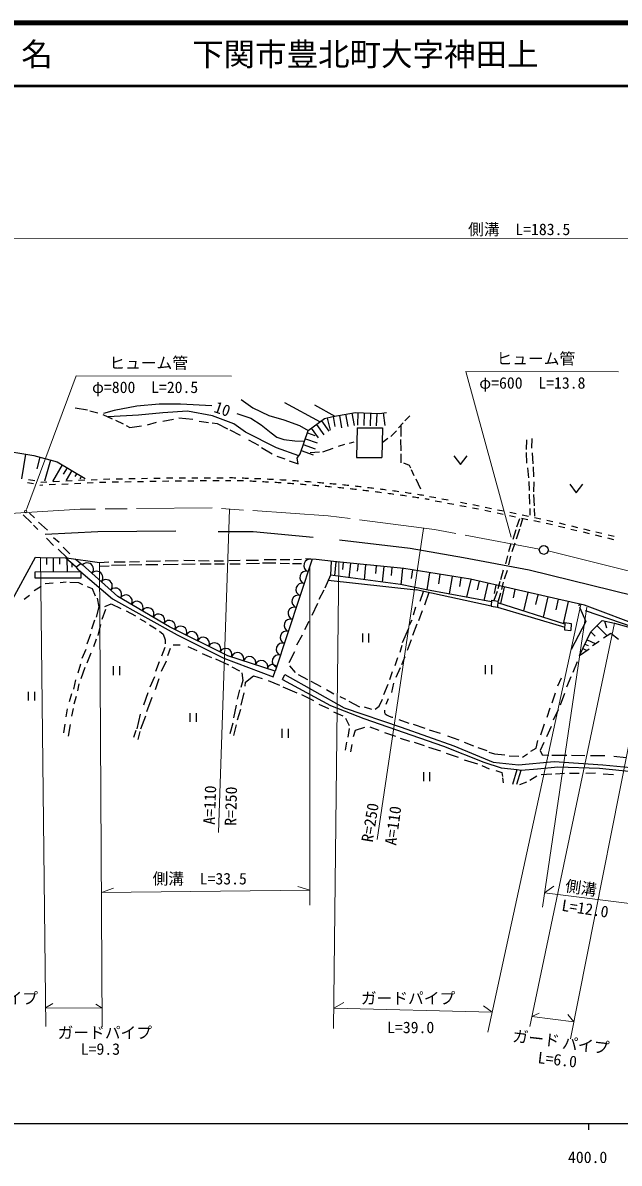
# Model space of a CAD drawing. Units: millimetres, scale not verified. Extents: x 40000 to 680000, y 20000 to 380000.
# Drawn here: x 378123 to 472854, y 198715 to 380000 of the extents above; entities that cross this region are included whole.
import ezdxf
from ezdxf.enums import TextEntityAlignment as Align

# ---------------------------------------------------------------- set-up
doc = ezdxf.new("R2010")
doc.units = ezdxf.units.MM
doc.header["$LTSCALE"] = 1000
doc.linetypes.add('CHAIN', pattern=[18.5, 12, -1.5, 3.5, -1.5])
for name, color, linetype, lineweight in [('M-BGD', 7, 'Continuous', 25), ('M-BMK', 2, 'CHAIN', 13), ('M-BMK-SRVR', 3, 'Continuous', 25), ('M-STR-HTXT', 7, 'Continuous', 13), ('M-TTL', 2, 'Continuous', 140), ('M-TTL-BAND', 7, 'Continuous', 25), ('M-TTL-LINE', 7, 'Continuous', 50), ('M-TTL-TXT', 7, 'Continuous', 50)]:
    doc.layers.add(name, color=color, linetype=linetype, lineweight=lineweight)
doc.styles.add('ＭＳ ゴシック', font='')
doc.styles.get('ＭＳ ゴシック').set_extended_font_data('MS Gothic')

msp = doc.modelspace()

# ---------------------------------------------------------------- linework, layer by layer
at = {"layer": 'M-BGD'}
for p, q in [((399799, 319379), (396221, 319053)), ((403174, 319379), (399799, 319379)), ((408134, 319094), (403174, 319379)), ((412810, 320111), (414640, 318809)), ((419682, 319663), (425358, 316567)), ((424439, 319257), (427698, 317463)), ((386422, 318809), (388414, 318484)), ((388780, 318322), (390040, 317996)), ((390813, 317752), (392317, 317061)), ((392643, 318362), (390935, 317874)), ((396505, 317630), (391657, 317365)), ((396221, 319053), (392643, 318362)), ((400368, 317996), (396505, 317630)), ((404272, 318240), (400368, 317996)), ((408256, 317508), (404272, 318240)), ((411631, 316248), (408256, 317508)), ((412119, 317915), (414355, 317142)), ((414640, 318809), (417202, 317590)), ((417202, 317590), (419601, 316898)), ((426068, 317078), (427369, 317403)), ((427369, 317403), (430948, 318053)), ((427422, 317412), (427712, 315813)), ((428405, 317591), (428763, 315623)), ((429389, 317770), (429747, 315802)), ((430373, 317949), (430731, 315981)), ((430948, 318053), (434770, 317891)), ((431363, 318036), (431278, 316038)), ((432362, 317993), (432277, 315995)), ((433362, 317951), (433277, 315953)), ((434361, 317908), (434276, 315910)), ((434770, 317891), (435908, 318053)), ((435354, 317974), (435637, 315994)), ((438813, 316736), (439606, 317508)), ((392846, 316817), (394066, 316248)), ((394554, 315963), (395123, 315679)), ((395123, 315679), (396953, 315923)), ((397929, 316085), (399352, 316532)), ((400368, 316654), (402035, 316980)), ((402930, 317183), (405125, 316980)), ((406142, 316695), (407606, 316451)), ((408175, 316410), (408988, 316289)), ((408988, 316289), (410655, 315475)), ((413502, 314906), (411631, 316248)), ((414355, 317142), (415982, 316085)), ((415982, 316085), (417568, 314825)), ((419601, 316898), (422081, 315963)), ((422081, 315963), (423446, 315193)), ((423466, 315207), (426068, 317078)), ((423952, 315557), (425057, 314020)), ((424764, 316140), (425932, 314516)), ((425576, 316724), (426744, 315100)), ((426451, 317173), (426936, 315233)), ((431230, 315638), (431108, 310881)), ((431230, 315638), (435255, 315638)), ((435255, 315638), (435133, 310881)), ((437776, 315638), (438549, 316410)), ((438162, 316024), (438162, 314255)), ((363916, 313829), (379855, 311226)), ((410981, 315313), (412648, 314459)), ((418422, 312426), (413502, 314906)), ((413949, 313686), (415575, 312873)), ((417568, 314825), (418462, 314133)), ((418462, 314133), (419601, 313768)), ((419601, 313768), (421308, 313564)), ((422165, 311466), (423466, 315207)), ((423006, 313884), (424895, 313227)), ((423334, 314828), (424532, 314412)), ((435194, 313259), (436089, 313971)), ((436577, 314255), (437471, 315150)), ((438142, 313747), (438162, 311938)), ((458127, 313686), (458086, 312182)), ((458981, 313910), (458940, 312365)), ((416023, 312507), (417730, 311491)), ((421955, 311155), (418422, 312426)), ((421308, 313564), (422854, 313483)), ((422349, 311995), (424238, 311338)), ((422677, 312939), (424566, 312282)), ((425781, 311795), (427408, 312365)), ((428261, 312690), (429278, 313015)), ((430010, 313158), (430782, 313402)), ((378546, 311440), (377907, 307524)), ((379855, 311226), (383555, 310210)), ((380835, 310957), (380324, 309097)), ((382507, 310498), (381588, 307154)), ((383555, 310210), (388028, 307567)), ((418462, 311125), (419763, 310677)), ((420414, 310352), (421837, 309905)), ((421715, 310799), (422165, 311466)), ((421837, 309905), (421715, 310799)), ((423789, 311674), (425253, 311795)), ((431108, 310881), (435133, 310881)), ((438183, 311491), (438183, 310047)), ((438589, 310047), (439504, 309701)), ((446595, 311176), (447644, 309775)), ((447644, 309775), (448695, 311173)), ((458086, 311694), (458147, 310006)), ((459042, 311633), (459143, 309905)), ((384396, 309713), (382850, 307096)), ((385159, 309262), (384545, 308222)), ((385923, 308811), (385021, 307284)), ((386686, 308360), (386398, 307873)), ((439504, 309701), (439687, 309234)), ((439829, 309010), (440236, 308034)), ((458513, 307689), (458371, 309275)), ((459184, 309437), (459245, 307811)), ((379841, 306689), (378855, 306856)), ((380020, 307166), (379034, 307333)), ((380827, 306522), (381326, 306545)), ((381006, 306999), (381960, 307044)), ((382325, 306592), (383324, 306638)), ((382959, 307091), (383958, 307137)), ((384323, 306684), (385322, 306730)), ((384957, 307184), (385956, 307231)), ((386321, 306777), (387320, 306823)), ((386955, 307278), (387954, 307325)), ((387449, 307909), (387201, 307489)), ((387879, 307654), (387848, 307601)), ((388319, 306869), (389318, 306915)), ((388953, 307372), (389952, 307418)), ((390950, 307465), (391950, 307484)), ((392316, 307005), (393316, 307024)), ((392950, 307503), (393950, 307522)), ((394316, 307042), (395315, 307060)), ((394950, 307541), (395950, 307559)), ((396315, 307079), (397315, 307097)), ((396949, 307578), (397949, 307597)), ((398315, 307115), (399315, 307134)), ((398949, 307616), (399949, 307635)), ((400315, 307152), (401314, 307170)), ((400949, 307654), (401949, 307673)), ((402948, 307690), (403948, 307686)), ((404314, 307205), (405314, 307211)), ((404948, 307681), (405948, 307677)), ((406314, 307217), (407314, 307223)), ((406948, 307672), (407948, 307668)), ((408314, 307229), (409314, 307235)), ((408948, 307664), (409948, 307659)), ((410314, 307241), (411178, 307247)), ((440561, 307526), (441293, 305940)), ((458594, 305676), (458554, 307059)), ((459286, 307018), (459245, 305452)), ((464990, 306682), (466039, 305281)), ((466039, 305281), (467090, 306680)), ((442742, 304707), (443724, 304521)), ((458655, 303460), (458635, 305046)), ((459265, 305005), (459326, 303236)), ((443637, 304029), (444620, 303843)), ((444707, 304336), (445690, 304151)), ((445602, 303658), (446585, 303472)), ((447568, 303287), (448550, 303101)), ((447655, 303780), (448638, 303595)), ((449533, 302916), (450516, 302730)), ((449620, 303409), (450603, 303224)), ((451582, 303017), (452560, 302809)), ((458696, 301712), (458696, 302769)), ((459347, 302789), (459428, 301569)), ((378198, 301762), (379489, 300522)), ((379204, 302037), (379997, 301295)), ((451494, 302526), (452472, 302317)), ((453450, 302109), (454428, 301900)), ((453538, 302601), (454516, 302393)), ((455406, 301691), (456384, 301483)), ((455494, 302184), (456472, 301976)), ((457008, 301173), (456560, 299831)), ((457523, 301138), (457111, 299866)), ((457362, 301274), (458340, 301066)), ((457450, 301768), (458428, 301560)), ((459406, 301352), (460384, 301143)), ((379845, 300167), (380495, 299475)), ((380617, 300634), (382020, 299353)), ((402406, 299193), (390037, 299058)), ((456423, 299384), (455941, 297871)), ((457008, 299522), (456492, 297905)), ((459318, 300857), (460297, 300648)), ((461275, 300440), (462253, 300231)), ((463225, 299998), (464197, 299763)), ((463312, 300491), (464284, 300256)), ((465169, 299527), (466141, 299292)), ((465256, 300020), (466228, 299785)), ((467200, 299549), (468172, 299314)), ((390037, 299058), (381656, 298652)), ((381898, 298052), (382996, 296893)), ((382976, 298194), (383890, 297422)), ((414708, 299058), (409166, 299058)), ((424239, 298179), (414708, 299058)), ((439650, 296421), (428429, 297773)), ((467112, 299056), (468084, 298821)), ((469056, 298585), (470028, 298350)), ((469144, 299079), (470115, 298843)), ((471000, 298114), (471972, 297879)), ((471087, 298608), (472059, 298372)), ((383748, 296304), (385173, 294951)), ((384541, 296649), (385578, 295592)), ((448099, 294934), (439650, 296421)), ((455666, 297148), (455288, 295876)), ((456285, 297286), (455804, 295876)), ((376167, 287745), (380112, 295064)), ((380112, 295064), (380953, 295024)), ((380953, 295024), (385052, 294969)), ((381896, 295011), (381874, 293878)), ((382953, 294997), (382953, 292689)), ((383942, 294984), (383925, 293929)), ((384965, 294970), (386574, 293518)), ((385052, 294969), (390291, 294217)), ((385129, 294822), (385159, 292680)), ((385897, 294129), (385915, 293471)), ((386441, 294769), (387326, 294067)), ((386574, 293518), (387326, 294067)), ((387326, 294067), (387331, 294065)), ((387331, 294065), (387326, 294067)), ((387326, 294067), (387555, 293862)), ((393207, 288820), (387555, 293862)), ((390291, 294217), (391779, 294311)), ((392185, 293762), (394503, 293844)), ((392632, 294311), (394401, 294291)), ((394991, 293823), (397024, 293884)), ((395072, 294291), (396678, 294352)), ((397674, 293864), (399545, 293864)), ((397695, 294413), (399972, 294454)), ((400419, 293884), (402798, 293945)), ((400744, 294474), (402798, 294515)), ((403408, 293945), (405522, 293986)), ((403713, 294555), (405461, 294515)), ((406051, 294515), (407738, 294474)), ((406315, 294006), (408023, 294006)), ((408531, 294474), (409995, 294474)), ((408571, 293986), (410157, 293986)), ((410848, 294535), (412638, 294555)), ((411031, 294006), (412638, 294006)), ((413593, 294576), (415585, 294576)), ((413674, 294067), (415707, 294088)), ((416175, 294169), (418289, 294128)), ((416480, 294677), (418350, 294698)), ((424076, 294734), (418228, 276909)), ((419001, 294088), (420465, 294047)), ((419021, 294698), (420526, 294698)), ((420973, 294047), (422376, 294047)), ((421156, 294698), (422416, 294738)), ((424711, 294703), (423044, 294784)), ((427476, 294377), (424711, 294703)), ((427095, 294422), (426988, 292182)), ((438658, 293239), (427476, 294377)), ((427853, 294333), (427623, 292097)), ((429013, 294221), (428896, 293083)), ((430173, 294103), (429935, 291787)), ((431369, 293981), (431248, 292805)), ((432566, 293859), (432320, 291467)), ((434275, 293685), (434149, 292442)), ((458575, 292974), (448099, 294934)), ((455116, 295291), (454772, 293984)), ((455597, 295188), (455253, 293847)), ((380038, 292665), (380017, 291770)), ((387377, 292726), (380038, 292665)), ((386981, 293031), (386574, 293518)), ((386981, 293031), (392368, 288456)), ((387377, 291750), (387377, 292726)), ((390376, 293640), (391819, 293681)), ((426988, 292182), (426094, 290149)), ((438091, 290693), (426988, 292182)), ((435483, 293562), (435230, 291076)), ((436761, 293432), (436627, 292117)), ((438431, 293276), (438167, 290682)), ((449230, 291531), (438658, 293239)), ((440017, 293019), (439798, 291663)), ((442729, 292581), (442290, 289869)), ((444374, 292316), (444135, 290837)), ((446307, 292003), (445854, 289199)), ((454428, 292987), (453981, 291473)), ((455047, 292952), (454566, 291542)), ((475136, 288919), (458575, 292974)), ((379908, 289778), (381047, 290469)), ((380017, 291770), (387377, 291750)), ((381697, 290876), (382958, 290957)), ((384056, 291038), (384991, 291120)), ((385601, 291079), (386943, 291038)), ((386943, 291038), (387593, 290713)), ((388325, 290388), (389138, 290062)), ((389138, 290062), (389626, 288924)), ((426634, 291376), (440612, 289879)), ((442239, 289879), (438091, 290693)), ((447709, 291777), (447484, 290387)), ((449267, 291523), (448618, 288678)), ((463136, 288360), (449230, 291531)), ((450618, 291215), (450303, 289835)), ((451969, 290906), (451344, 288165)), ((453280, 290607), (452979, 289284)), ((453912, 291164), (453568, 289994)), ((454592, 290308), (453994, 287685)), ((454428, 291095), (454153, 289926)), ((378322, 288355), (379176, 289005)), ((389911, 288517), (390195, 287135)), ((392368, 288456), (402635, 282682)), ((401420, 283981), (393207, 288820)), ((425931, 289783), (425159, 288319)), ((452536, 287243), (440612, 289879)), ((441260, 288034), (441774, 289622)), ((442625, 289434), (441911, 287424)), ((452573, 287934), (442239, 289879)), ((453465, 289582), (452942, 288162)), ((453981, 289306), (453625, 288078)), ((456302, 289918), (456001, 288601)), ((458323, 289457), (457647, 286510)), ((459934, 289090), (459579, 287543)), ((461545, 288722), (460804, 285494)), ((463156, 288355), (462768, 286666)), ((467324, 287424), (463136, 288360)), ((390195, 287135), (389789, 285508)), ((390724, 285224), (391293, 286809)), ((391171, 287216), (392147, 287623)), ((392147, 287623), (393692, 286891)), ((394546, 286525), (396010, 285752)), ((424915, 287668), (424020, 285798)), ((440162, 285879), (440528, 287140)), ((441545, 286530), (440976, 284944)), ((452588, 288206), (452536, 287243)), ((452536, 287243), (453549, 287118)), ((452588, 288206), (453600, 288081)), ((453600, 288081), (453549, 287118)), ((453549, 287118), (464208, 283926)), ((464229, 284392), (453586, 287816)), ((464768, 287995), (463961, 284479)), ((466512, 287574), (466449, 287299)), ((466544, 287104), (467540, 284827)), ((477204, 283684), (467324, 287424)), ((477877, 282948), (467499, 286535)), ((389504, 285020), (389057, 283597)), ((396701, 285264), (397677, 284695)), ((423532, 284822), (422882, 283521)), ((439552, 284294), (439959, 285107)), ((464241, 284659), (464189, 283524)), ((464241, 284659), (465239, 284521)), ((467540, 284827), (465234, 280400)), ((468353, 283201), (470162, 284990)), ((470162, 284990), (472120, 284563)), ((470535, 284909), (470830, 283795)), ((388854, 282825), (388284, 281239)), ((390073, 282621), (390521, 284370)), ((398246, 284289), (399303, 283638)), ((399832, 283313), (400401, 282825)), ((400401, 282825), (400727, 281890)), ((410691, 279386), (401420, 283981)), ((432060, 282916), (432059, 281516)), ((433109, 281515), (433110, 282915)), ((438455, 281488), (439430, 283765)), ((440691, 284416), (440040, 282627)), ((464189, 283524), (465187, 283386)), ((465239, 284521), (465187, 283386)), ((466566, 279441), (468353, 283201)), ((468353, 283201), (469058, 282488)), ((469331, 284168), (470922, 282559)), ((470386, 282205), (471524, 282957)), ((471524, 282957), (472765, 282042)), ((472120, 284563), (477877, 282948)), ((389382, 280873), (389829, 282093)), ((400727, 281890), (400727, 281280)), ((401995, 281117), (403133, 281117)), ((402635, 282682), (410056, 278982)), ((422475, 282667), (421621, 281081)), ((438089, 279943), (438373, 281041)), ((439837, 281895), (439186, 280228)), ((467415, 281227), (467918, 280988)), ((467747, 281925), (469053, 281304)), ((468617, 281005), (469654, 281717)), ((388122, 280385), (387512, 278962)), ((388366, 278230), (388976, 279856)), ((400686, 280670), (400157, 279328)), ((401141, 279409), (401588, 280588)), ((404312, 280873), (405776, 280222)), ((406630, 279735), (408094, 279125)), ((418228, 276909), (410691, 279386)), ((421255, 279984), (420361, 278276)), ((438821, 279211), (438251, 277951)), ((466564, 279440), (468089, 280497)), ((467083, 280529), (467707, 280232)), ((387308, 278067), (386861, 276604)), ((387390, 275790), (388000, 277579)), ((392462, 277720), (392461, 276320)), ((393511, 276319), (393512, 277719)), ((399791, 278433), (399222, 276888)), ((400165, 276929), (400937, 278596)), ((408744, 278881), (410777, 277945)), ((410056, 278982), (417883, 276034)), ((411306, 277620), (412566, 276970)), ((420483, 277788), (421377, 276731)), ((437275, 277829), (437682, 279089)), ((438048, 277463), (437357, 275917)), ((451579, 277861), (451577, 276461)), ((452627, 276460), (452629, 277860)), ((465568, 276756), (466218, 278484)), ((399019, 276034), (398287, 274408)), ((399189, 274042), (399799, 275750)), ((412892, 276685), (413054, 275424)), ((413502, 275181), (414762, 276197)), ((414762, 276197), (416145, 275750)), ((417883, 276034), (418228, 276909)), ((419347, 275607), (419753, 276400)), ((419347, 275607), (426996, 271498)), ((419753, 276400), (429186, 271114)), ((421865, 276405), (423369, 275592)), ((436422, 275592), (436869, 276853)), ((463108, 274621), (463718, 275882)), ((464531, 274459), (465222, 276065)), ((386495, 275546), (386170, 274083)), ((386861, 273798), (387064, 274937)), ((412566, 273961), (412160, 272497)), ((413054, 275424), (412729, 274327)), ((413461, 274530), (413502, 275181)), ((417120, 275465), (418909, 274693)), ((419438, 274449), (421674, 273473)), ((423898, 275348), (425443, 274494)), ((426338, 274006), (427517, 273315)), ((435446, 273234), (436178, 274860)), ((437031, 275023), (436666, 273559)), ((378982, 273648), (378980, 272248)), ((380030, 272247), (380032, 273647)), ((385845, 273351), (385479, 272050)), ((386292, 271724), (386658, 272944)), ((397962, 273513), (397270, 271521)), ((397807, 270545), (398660, 272822)), ((412810, 271521), (413258, 273513)), ((422406, 273229), (424277, 272253)), ((428493, 272909), (429387, 272461)), ((429916, 272136), (431624, 271282)), ((434754, 271363), (435242, 272502)), ((436137, 272543), (435771, 271607)), ((462193, 271917), (462721, 273483)), ((464185, 273402), (463474, 271552)), ((385153, 270952), (384950, 269651)), ((385926, 269773), (386170, 270992)), ((404679, 270278), (404677, 268878)), ((405727, 268877), (405729, 270277)), ((412038, 271521), (411591, 269529)), ((412241, 269203), (412729, 270911)), ((425171, 271684), (426676, 270992)), ((426996, 271498), (432282, 269424)), ((427489, 270464), (428953, 269813)), ((429186, 271114), (438213, 268024)), ((432355, 271241), (433494, 270876)), ((434104, 270916), (434754, 271363)), ((435598, 270733), (435598, 270357)), ((435598, 270357), (435690, 270144)), ((435690, 270144), (435995, 269920)), ((461400, 269620), (461888, 271125)), ((463189, 270779), (462376, 269132)), ((384787, 268512), (384584, 267130)), ((385397, 266601), (385682, 268471)), ((396742, 270098), (396254, 267780)), ((396871, 267740), (397644, 269854)), ((411509, 268675), (410981, 266967)), ((411631, 266723), (412078, 268390)), ((429359, 269447), (429969, 268309)), ((432282, 269424), (444927, 265033)), ((435995, 269920), (436300, 269768)), ((436300, 269768), (436757, 269625)), ((436757, 269625), (436920, 269625)), ((437837, 269254), (439423, 268685)), ((440134, 268522), (442005, 267892)), ((460424, 266835), (460973, 268583)), ((396091, 267496), (395685, 266398)), ((396424, 266073), (396749, 267333)), ((419282, 267751), (419281, 266351)), ((420331, 266349), (420332, 267749)), ((429969, 267821), (429725, 266438)), ((430660, 266520), (430986, 267536)), ((430986, 267536), (432449, 268024)), ((433222, 268065), (434686, 267577)), ((435580, 267170), (437329, 266601)), ((438213, 268024), (446610, 265036)), ((442696, 267607), (444444, 267059)), ((445563, 266652), (447392, 266001)), ((462071, 268116), (461319, 266469)), ((429522, 265666), (429319, 264365)), ((430213, 264121), (430457, 265300)), ((438061, 266276), (439524, 265829)), ((440267, 265620), (441852, 265132)), ((442564, 264868), (444455, 264258)), ((444927, 265033), (451352, 262471)), ((446610, 265036), (452851, 262474)), ((448246, 265656), (449730, 265086)), ((450422, 264802), (451845, 264314)), ((458798, 264212), (459672, 264700)), ((459672, 264700), (459956, 265900)), ((460912, 265574), (460282, 264294)), ((445349, 263892), (447260, 263241)), ((452170, 264070), (453024, 263806)), ((453024, 263806), (454671, 263623)), ((455382, 263480), (456907, 263399)), ((457476, 263277), (458310, 263785)), ((460282, 264294), (460607, 263643)), ((460607, 263643), (461685, 263602)), ((462132, 263602), (464551, 263602)), ((465283, 263582), (467418, 263521)), ((468292, 263541), (470569, 263521)), ((473953, 263152), (471982, 263369)), ((448236, 262855), (450330, 262184)), ((451062, 261920), (452200, 261412)), ((451352, 262471), (454117, 261577)), ((452851, 262474), (456876, 262027)), ((453237, 261147), (454213, 260843)), ((454117, 261577), (456632, 261310)), ((455941, 258952), (456632, 261310)), ((456592, 258952), (457283, 261168)), ((456632, 261310), (457283, 261168)), ((456876, 262027), (462528, 262596)), ((457283, 261168), (459865, 261407)), ((459865, 261407), (463118, 261732)), ((462528, 262596), (470274, 262027)), ((463118, 261732), (469746, 261488)), ((469746, 261488), (482594, 260187)), ((470274, 262027), (482452, 260848)), ((441749, 260870), (441748, 259470)), ((442798, 259469), (442799, 260869)), ((454213, 260843), (454294, 260172)), ((454315, 259968), (454416, 259155)), ((457080, 258891), (458198, 259318)), ((458645, 259602), (459763, 260294)), ((460449, 260510), (462157, 260632)), ((462727, 260632), (464150, 260713)), ((464963, 260713), (466508, 260713)), ((467565, 260713), (469070, 260794)), ((470289, 260632), (471956, 260510))]:
    msp.add_line(p, q, dxfattribs=at)
for points in [[(390317, 306961), (390572, 306973), (391316, 306987)], [(402314, 307189), (402716, 307196), (403314, 307199)], [(461362, 300935), (462334, 300728), (462340, 300727)]]:
    msp.add_lwpolyline(points, dxfattribs=at)
for centre, radius, start, end in [((405492, 75886), 231833, 88.40421, 88.65135), ((402578, 53069), 254323, 87.61154, 87.83683), ((405492, 75886), 231833, 87.90992, 88.15707), ((402578, 53069), 254323, 87.16096, 87.38625), ((405492, 75886), 231833, 87.41564, 87.66278), ((402578, 53069), 254323, 86.71039, 86.93568), ((405492, 75886), 231833, 86.92135, 87.1685), ((402578, 53069), 254323, 86.25982, 86.4851), ((405492, 75886), 231833, 86.42707, 86.67421), ((402578, 53069), 254323, 85.80924, 86.03453), ((405492, 75886), 231833, 85.93278, 86.17993), ((402578, 53069), 254323, 85.35867, 85.58395), ((405492, 75886), 231833, 85.4385, 85.68564), ((402578, 53069), 254323, 84.90809, 85.13338), ((405492, 75886), 231833, 84.94421, 85.19136), ((405492, 75886), 231833, 84.44993, 84.69707), ((405492, 75886), 231833, 83.95564, 84.20279), ((402578, 53069), 254323, 84.45752, 84.68281), ((402578, 53069), 254323, 84.00694, 84.23223), ((402578, 53069), 254323, 83.55637, 83.78166), ((405492, 75886), 231833, 83.46136, 83.7085), ((402578, 53069), 254323, 83.1058, 83.33108), ((405492, 75886), 231833, 82.96707, 83.21422), ((402578, 53069), 254323, 82.65522, 82.88051), ((405492, 75886), 231833, 82.47279, 82.71993), ((402578, 53069), 254323, 82.20465, 82.42993), ((405492, 75886), 231833, 81.9785, 82.22565), ((402578, 53069), 254323, 81.75407, 81.97936), ((405492, 75886), 231833, 81.48422, 81.73136), ((402578, 53069), 254323, 81.3035, 81.52879), ((405492, 75886), 231833, 80.98993, 81.23708), ((402578, 53069), 254323, 80.93339, 81.07821), ((388356, 293147), 1000, 318.26428, 138.26428), ((423741, 293713), 1000, 71.8371, 251.8371), ((389849, 291815), 1000, 318.26428, 138.26428), ((423118, 291813), 1000, 71.8371, 251.8371), ((391341, 290484), 1000, 318.26428, 138.26428), ((392834, 289157), 997, 323.63459, 138.49558), ((422495, 289913), 1000, 71.8371, 251.8371), ((394499, 288058), 1000, 329.49728, 149.49728), ((421871, 288012), 1000, 71.8371, 251.8371), ((396222, 287043), 1000, 329.49728, 149.49728), ((397946, 286028), 1000, 329.49728, 149.49728), ((421248, 286112), 1000, 71.8371, 251.8371), ((399669, 285013), 1000, 329.49728, 149.49728), ((401392, 283998), 1000, 333.49775, 149.49974), ((420624, 284212), 1000, 71.8371, 251.8371), ((403183, 283107), 1000, 333.63634, 153.63634), ((404975, 282219), 1000, 333.63634, 153.63634), ((420001, 282311), 1000, 71.8371, 251.8371), ((406767, 281331), 1000, 333.63634, 153.63634), ((408559, 280443), 1000, 333.63634, 153.63634), ((419377, 280411), 1000, 71.8371, 251.8371), ((410350, 279557), 999, 338.59692, 153.73739), ((412230, 278880), 1000, 341.80298, 161.80298), ((414130, 278256), 1000, 341.80298, 161.80298), ((418754, 278511), 1000, 71.8371, 251.8371), ((416030, 277631), 1000, 341.80298, 161.80298), ((417751, 277200), 780, 27.56564, 171.19591)]:
    msp.add_arc(centre, radius, start, end, dxfattribs=at)
at = {"layer": 'M-BMK'}
for p, q in [((408179, 302892), (387257, 302681)), ((426644, 301628), (408179, 302892)), ((387257, 302681), (367177, 301418)), ((443494, 299452), (426644, 301628)), ((460183, 296333), (443494, 299452)), ((470666, 293765), (461551, 296035)), ((514125, 282812), (470666, 293765))]:
    msp.add_line(p, q, dxfattribs=at)
at = {"layer": 'M-BMK-SRVR'}
msp.add_circle((460871, 296204), 700, dxfattribs=at)
at = {"layer": 'M-STR-HTXT'}
for p, q in [((371496, 345650), (545576, 345778)), ((472760, 324500), (448498, 324569)), ((448498, 324569), (455694, 298230)), ((386605, 323880), (378689, 302624)), ((411249, 323810), (386605, 323880)), ((410968, 302607), (409213, 251284)), ((434418, 250160), (441790, 299588)), ((380953, 295024), (381757, 220444)), ((390291, 294217), (390729, 220381)), ((428344, 294289), (427467, 220111)), ((423697, 293578), (423697, 239722)), ((466784, 287512), (451970, 219549)), ((460676, 239418), (467697, 287126)), ((472120, 284563), (458640, 220462)), ((477877, 282948), (465099, 218496)), ((390602, 241733), (392521, 242424)), ((390602, 241733), (423697, 242129)), ((423697, 242129), (421822, 242711)), ((461009, 241680), (462449, 242736)), ((476633, 239755), (461009, 241680)), ((381725, 223403), (382876, 224126)), ((381725, 223403), (390711, 223341)), ((390711, 223341), (389733, 223991)), ((427505, 223341), (429099, 224235)), ((427505, 223341), (452665, 222739)), ((452665, 222739), (451321, 223744)), ((458969, 222025), (460153, 222539)), ((465636, 221204), (458969, 222025)), ((465636, 221204), (464712, 222370))]:
    msp.add_line(p, q, dxfattribs=at)
msp.add_circle((378584, 302326), 200, dxfattribs=at)
at = {"layer": 'M-TTL'}
msp.add_line((680000, 380000), (40000, 380000), dxfattribs=at)
at = {"layer": 'M-TTL-BAND'}
for p, q in [((40000, 205000), (579000, 205000)), ((468000, 205000), (468000, 204000))]:
    msp.add_line(p, q, dxfattribs=at)
at = {"layer": 'M-TTL-LINE'}
msp.add_line((40000, 370000), (680000, 370000), dxfattribs=at)

# ---------------------------------------------------------------- texts
at = {"layer": 'M-BGD', "style": 'ＭＳ ゴシック'}
msp.add_text('10', height=1833, rotation=340.924, dxfattribs=at).set_placement((409827, 318618), align=Align.MIDDLE_CENTER)
at = {"layer": 'M-STR-HTXT', "style": 'ＭＳ ゴシック'}
for s, p in [('側溝\u3000L=183.5', (456974, 345704)), ('側溝\u3000L=33.5', (406214, 242478))]:
    msp.add_text(s, height=1833, dxfattribs=at).set_placement(p, align=Align.BOTTOM_CENTER)
for s, p in [('ヒューム管', (398111, 325925)), ('ヒューム管', (459623, 326615)), ('φ=800\u3000L=20.5', (397549, 322063)), ('φ=600\u3000L=13.8', (459061, 322753)), ('ガードパイプ', (373037, 224938)), ('ガードパイプ', (439315, 224938)), ('L=39.0', (439736, 220304)), ('ガードパイプ', (391151, 219461)), ('L=9.3', (390449, 216863))]:
    msp.add_text(s, height=1833, dxfattribs=at).set_placement(p, align=Align.MIDDLE_CENTER)
for s, rotation, p in [('A=110', 87.889, (407819, 255644)), ('R=250', 88.752, (411170, 255470)), ('R=250', 80.825, (433286, 252872)), ('A=110', 82.355, (436936, 252381)), ('側溝', 351.427, (466802, 242490)), ('L=12.0', 351.427, (467458, 239195)), ('ガード', 353.443, (459676, 218549)), ('パイプ', 353.443, (467539, 217425)), ('L=6.0', 353.443, (463046, 215178))]:
    msp.add_text(s, height=1833, rotation=rotation, dxfattribs=at).set_placement(p, align=Align.MIDDLE_CENTER)
at = {"layer": 'M-TTL-BAND', "style": 'ＭＳ ゴシック'}
msp.add_text('400.0', height=1833, dxfattribs=at).set_placement((467844, 198195), align=Align.BOTTOM_CENTER)
at = {"layer": 'M-TTL-TXT', "style": 'ＭＳ ゴシック'}
for s, p in [('地 名', (370380, 375000)), ('下関市豊北町大字神田上', (405024, 375000))]:
    msp.add_text(s, height=3666, dxfattribs=at).set_placement(p, align=Align.MIDDLE_LEFT)

doc.saveas('drawing.dxf')
